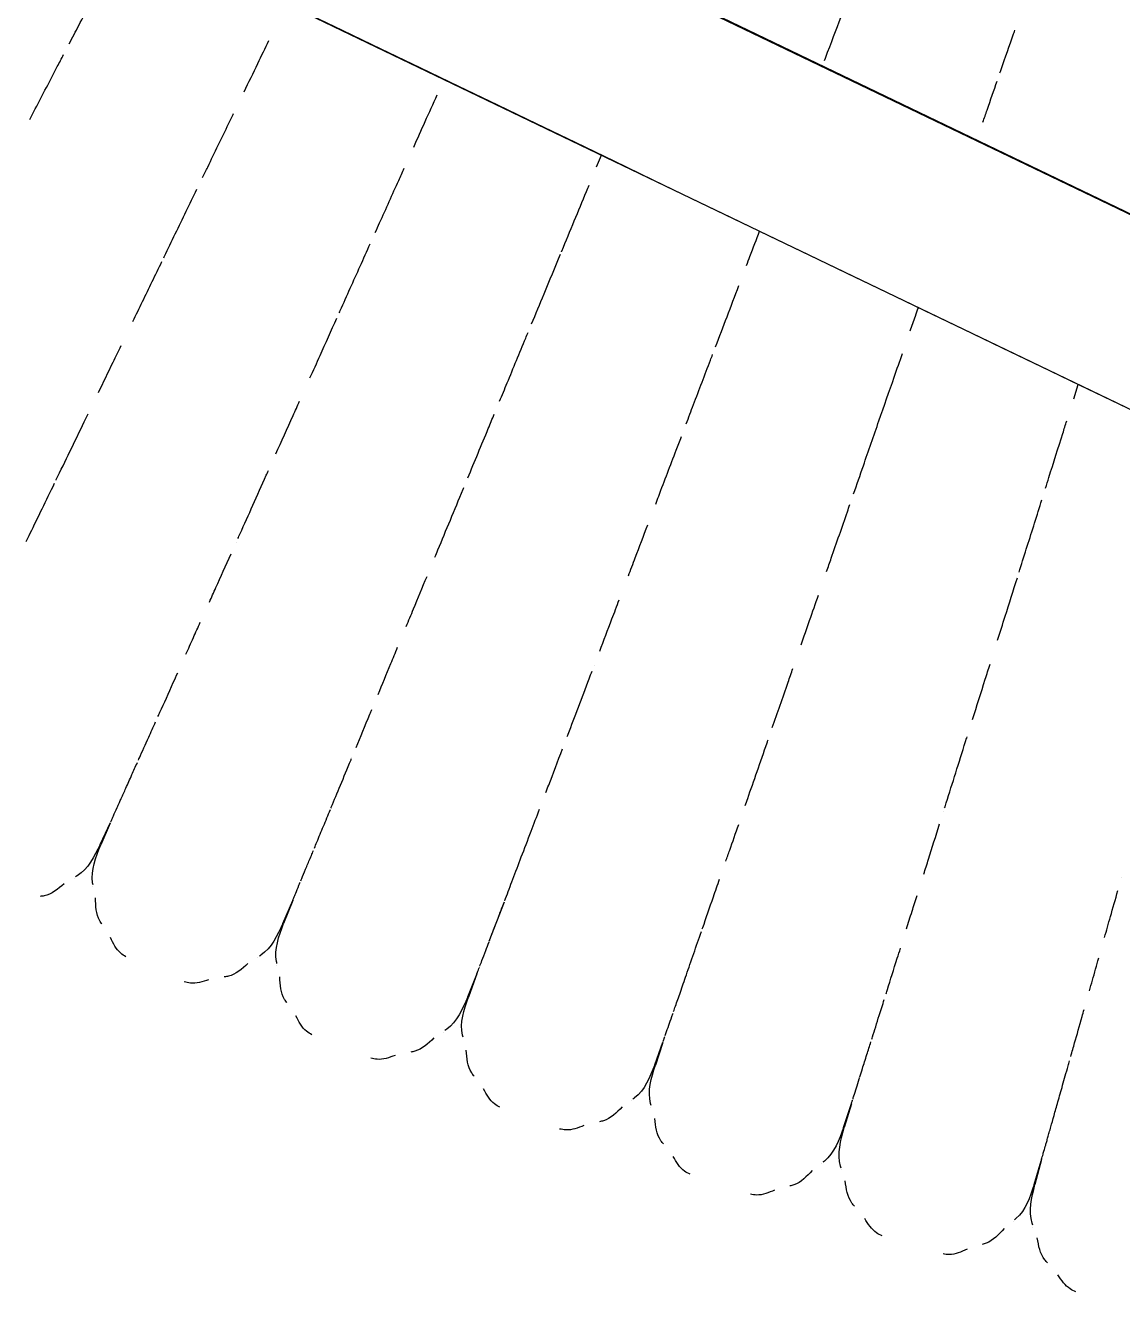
# Model space of a CAD drawing. Extents: x -360 to 379, y -342 to 365.
# Drawn here: x -15.99 to -6.03, y -196.81 to -185.31 of the extents above; entities that cross this region are included whole.
import ezdxf

# ---------------------------------------------------------------- set-up
doc = ezdxf.new("R2010")
doc.units = 0
doc.layers.get('0').update_dxf_attribs({"linetype": 'CONTINUOUS'})

msp = doc.modelspace()

# ---------------------------------------------------------------- linework, layer by layer
at = {"color": 7, "linetype": 'CONTINUOUS'}
for p, q in [((4.517, -192.068), (-23.958, -178.372)), ((4.517, -192.06), (-23.93, -178.378)), ((-24.623, -179.82), (4.517, -193.835)), ((-10.803, -186.595), (-10.759, -186.488)), ((-6.471, -188.7), (-6.43, -188.57)), ((-14.076, -190.006), (-14.076, -190.006)), ((-10.826, -191.125), (-10.826, -191.125)), ((-13.025, -191.959), (-13.025, -191.959)), ((-15.311, -192.75), (-15.218, -192.551)), ((-15.22, -192.556), (-15.305, -192.753)), ((-7.655, -192.454), (-7.655, -192.454)), ((-15.545, -193.057), (-15.545, -193.057)), ((-15.379, -193.132), (-15.379, -193.132)), ((-6.036, -193.049), (-6.036, -193.049)), ((-13.652, -193.466), (-13.562, -193.257)), ((-13.563, -193.259), (-13.646, -193.468)), ((-11.778, -193.628), (-11.641, -193.269)), ((-13.878, -193.779), (-13.878, -193.779)), ((-13.709, -193.849), (-13.709, -193.849)), ((-11.974, -194.133), (-11.889, -193.921)), ((-11.891, -193.924), (-11.967, -194.135)), ((-11.915, -193.986), (-11.915, -193.986)), ((-11.913, -193.987), (-11.913, -193.987)), ((-11.967, -194.135), (-11.967, -194.135)), ((-12.19, -194.453), (-12.19, -194.453)), ((-10.276, -194.751), (-10.201, -194.544)), ((-10.202, -194.549), (-10.27, -194.753)), ((-10.222, -194.603), (-10.222, -194.603)), ((-10.22, -194.603), (-10.22, -194.603)), ((-8.414, -194.865), (-8.414, -194.865)), ((-10.483, -195.077), (-10.483, -195.077)), ((-10.31, -195.137), (-10.31, -195.137)), ((-8.561, -195.319), (-8.49, -195.103)), ((-8.49, -195.106), (-8.555, -195.321)), ((-8.758, -195.651), (-8.758, -195.651)), ((-6.831, -195.838), (-6.767, -195.624)), ((-6.763, -195.61), (-6.824, -195.839)), ((-8.584, -195.706), (-8.584, -195.706)), ((-6.785, -195.686), (-6.785, -195.686)), ((-6.783, -195.687), (-6.783, -195.687)), ((-7.018, -196.175), (-7.018, -196.175)), ((-6.842, -196.225), (-6.842, -196.225))]:
    msp.add_line(p, q, dxfattribs=at)
for points, knots in [([(-24.621, -179.814), (-22.431, -180.869), (-12.72, -185.546), (-3.006, -190.215), (4.517, -193.832)], [0, 0, 0, 0, 0.2255069, 1, 1, 1, 1]), ([(-15.592, -185.476), (-15.563, -185.42), (-15.462, -185.227), (-15.366, -185.041), (-15.297, -184.909)], [0, 0, 0, 0, 0.286743, 1, 1, 1, 1]), ([(-8.733, -185.627), (-8.724, -185.602), (-8.664, -185.444), (-8.608, -185.298), (-8.568, -185.193), (-8.567, -185.191)], [0, 0, 0, 0, 0.153159, 0.983188, 1, 1, 1, 1]), ([(-7.141, -185.741), (-7.138, -185.733), (-7.092, -185.602), (-7.047, -185.471), (-7.011, -185.368), (-7.006, -185.354)], [0, 0, 0, 0, 0.048052, 0.872158, 1, 1, 1, 1]), ([(-14.004, -185.912), (-13.962, -185.826), (-13.885, -185.666), (-13.812, -185.516), (-13.779, -185.447)], [0, 0, 0, 0, 0.540019, 1, 1, 1, 1]), ([(-15.949, -186.163), (-15.933, -186.131), (-15.849, -185.97), (-15.747, -185.773), (-15.662, -185.611), (-15.643, -185.575)], [0, 0, 0, 0, 0.159711, 0.811498, 1, 1, 1, 1]), ([(-7.296, -186.188), (-7.283, -186.151), (-7.236, -186.014), (-7.196, -185.899), (-7.167, -185.815)], [0, 0, 0, 0, 0.272513, 1, 1, 1, 1]), ([(-12.464, -186.414), (-12.429, -186.336), (-12.356, -186.173), (-12.287, -186.019), (-12.251, -185.939)], [0, 0, 0, 0, 0.475911, 1, 1, 1, 1]), ([(-14.381, -186.69), (-14.365, -186.659), (-14.286, -186.495), (-14.191, -186.299), (-14.114, -186.14), (-14.099, -186.108)], [0, 0, 0, 0, 0.160036, 0.832652, 1, 1, 1, 1]), ([(-12.813, -187.191), (-12.8, -187.161), (-12.728, -187.002), (-12.64, -186.805), (-12.567, -186.644), (-12.551, -186.607)], [0, 0, 0, 0, 0.150187, 0.806567, 1, 1, 1, 1]), ([(-14.734, -187.42), (-14.732, -187.415), (-14.664, -187.275), (-14.563, -187.066), (-14.465, -186.865), (-14.433, -186.798)], [0, 0, 0, 0, 0.022122, 0.678205, 1, 1, 1, 1]), ([(-11.123, -187.367), (-11.122, -187.365), (-11.044, -187.177), (-10.959, -186.971), (-10.879, -186.779), (-10.871, -186.76)], [0, 0, 0, 0, 0.012528, 0.899985, 1, 1, 1, 1]), ([(-9.442, -187.49), (-9.432, -187.462), (-9.391, -187.354), (-9.352, -187.254), (-9.324, -187.178)], [0, 0, 0, 0, 0.255559, 1, 1, 1, 1]), ([(-13.141, -187.921), (-13.137, -187.914), (-13.074, -187.772), (-12.979, -187.561), (-12.889, -187.36), (-12.859, -187.292)], [0, 0, 0, 0, 0.034485, 0.673461, 1, 1, 1, 1]), ([(-15.014, -187.998), (-14.985, -187.938), (-14.898, -187.759), (-14.809, -187.576), (-14.75, -187.454)], [0, 0, 0, 0, 0.333631, 1, 1, 1, 1]), ([(-11.394, -188.021), (-11.356, -187.93), (-11.267, -187.716), (-11.18, -187.506), (-11.13, -187.386)], [0, 0, 0, 0, 0.424719, 1, 1, 1, 1]), ([(-9.723, -188.228), (-9.688, -188.136), (-9.616, -187.948), (-9.547, -187.767), (-9.512, -187.673)], [0, 0, 0, 0, 0.484713, 1, 1, 1, 1]), ([(-7.955, -188.083), (-7.939, -188.038), (-7.914, -187.966), (-7.891, -187.898), (-7.882, -187.872)], [0, 0, 0, 0, 0.6209184, 1, 1, 1, 1]), ([(-13.406, -188.512), (-13.375, -188.444), (-13.294, -188.264), (-13.213, -188.081), (-13.162, -187.968)], [0, 0, 0, 0, 0.378871, 1, 1, 1, 1]), ([(-11.684, -188.723), (-11.661, -188.668), (-11.582, -188.477), (-11.496, -188.268), (-11.433, -188.116), (-11.426, -188.1)], [0, 0, 0, 0, 0.266098, 0.920068, 1, 1, 1, 1]), ([(-15.327, -188.645), (-15.283, -188.553), (-15.215, -188.414), (-15.145, -188.268), (-15.12, -188.218)], [0, 0, 0, 0, 0.656657, 1, 1, 1, 1]), ([(-9.99, -188.929), (-9.968, -188.871), (-9.894, -188.676), (-9.814, -188.466), (-9.757, -188.317), (-9.751, -188.3)], [0, 0, 0, 0, 0.276526, 0.920907, 1, 1, 1, 1]), ([(-8.47, -189.565), (-8.44, -189.48), (-8.363, -189.257), (-8.24, -188.902), (-8.121, -188.56), (-8.051, -188.361), (-8.027, -188.29)], [0, 0, 0, 0, 0.196842, 0.51428, 0.827665, 1, 1, 1, 1]), ([(-13.716, -189.202), (-13.664, -189.087), (-13.593, -188.929), (-13.52, -188.766), (-13.5, -188.723)], [0, 0, 0, 0, 0.731516, 1, 1, 1, 1]), ([(-15.711, -189.439), (-15.711, -189.438), (-15.63, -189.272), (-15.532, -189.069), (-15.432, -188.862), (-15.421, -188.838)], [0, 0, 0, 0, 0.007436, 0.886201, 1, 1, 1, 1]), ([(-11.973, -189.42), (-11.911, -189.271), (-11.832, -189.079), (-11.751, -188.885), (-11.734, -188.842)], [0, 0, 0, 0, 0.779403, 1, 1, 1, 1]), ([(-6.727, -189.512), (-6.717, -189.48), (-6.664, -189.312), (-6.599, -189.107), (-6.546, -188.939), (-6.534, -188.901)], [0, 0, 0, 0, 0.152928, 0.809424, 1, 1, 1, 1]), ([(-10.267, -189.658), (-10.258, -189.633), (-10.196, -189.471), (-10.118, -189.265), (-10.049, -189.086), (-10.034, -189.045)], [0, 0, 0, 0, 0.1204446, 0.8015408, 1, 1, 1, 1]), ([(-14.061, -189.971), (-14.054, -189.956), (-13.972, -189.774), (-13.878, -189.565), (-13.79, -189.367), (-13.783, -189.353)], [0, 0, 0, 0, 0.0773135, 0.9336978, 1, 1, 1, 1]), ([(-15.982, -189.998), (-15.97, -189.973), (-15.89, -189.809), (-15.801, -189.624), (-15.725, -189.467)], [0, 0, 0, 0, 0.152618, 1, 1, 1, 1]), ([(-12.271, -190.139), (-12.262, -190.117), (-12.18, -189.919), (-12.091, -189.705), (-12.011, -189.512), (-12.009, -189.507)], [0, 0, 0, 0, 0.107377, 0.973825, 1, 1, 1, 1]), ([(-8.715, -190.269), (-8.701, -190.229), (-8.638, -190.05), (-8.567, -189.845), (-8.511, -189.682), (-8.503, -189.66)], [0, 0, 0, 0, 0.199551, 0.891183, 1, 1, 1, 1]), ([(-6.967, -190.275), (-6.965, -190.267), (-6.918, -190.118), (-6.848, -189.898), (-6.782, -189.689), (-6.76, -189.618)], [0, 0, 0, 0, 0.0365425, 0.6765537, 1, 1, 1, 1]), ([(-10.515, -190.31), (-10.494, -190.255), (-10.437, -190.103), (-10.377, -189.946), (-10.339, -189.846)], [0, 0, 0, 0, 0.361556, 1, 1, 1, 1]), ([(-14.319, -190.547), (-14.3, -190.504), (-14.238, -190.366), (-14.17, -190.214), (-14.123, -190.11)], [0, 0, 0, 0, 0.312607, 1, 1, 1, 1]), ([(-12.532, -190.769), (-12.51, -190.717), (-12.45, -190.572), (-12.385, -190.414), (-12.343, -190.314)], [0, 0, 0, 0, 0.362352, 1, 1, 1, 1]), ([(-7.162, -190.893), (-7.139, -190.821), (-7.08, -190.633), (-7.02, -190.443), (-6.983, -190.326)], [0, 0, 0, 0, 0.3826229, 1, 1, 1, 1]), ([(-8.946, -190.936), (-8.921, -190.862), (-8.869, -190.714), (-8.816, -190.561), (-8.789, -190.484)], [0, 0, 0, 0, 0.495828, 1, 1, 1, 1]), ([(-10.775, -190.993), (-10.739, -190.897), (-10.681, -190.745), (-10.62, -190.585), (-10.598, -190.527)], [0, 0, 0, 0, 0.636931, 1, 1, 1, 1]), ([(-14.532, -191.022), (-14.51, -190.972), (-14.469, -190.882), (-14.423, -190.778), (-14.402, -190.731)], [0, 0, 0, 0, 0.547964, 1, 1, 1, 1]), ([(-12.787, -191.386), (-12.75, -191.295), (-12.693, -191.159), (-12.631, -191.008), (-12.61, -190.958)], [0, 0, 0, 0, 0.6684922, 1, 1, 1, 1]), ([(-11.07, -191.768), (-11.067, -191.761), (-11.005, -191.597), (-10.929, -191.397), (-10.853, -191.197), (-10.844, -191.174)], [0, 0, 0, 0, 0.0403073, 0.8887383, 1, 1, 1, 1]), ([(-9.208, -191.688), (-9.161, -191.553), (-9.1, -191.378), (-9.036, -191.192), (-9.021, -191.151)], [0, 0, 0, 0, 0.773975, 1, 1, 1, 1]), ([(-7.39, -191.615), (-7.352, -191.494), (-7.3, -191.329), (-7.246, -191.158), (-7.231, -191.113)], [0, 0, 0, 0, 0.734272, 1, 1, 1, 1]), ([(-14.786, -191.587), (-14.78, -191.574), (-14.737, -191.48), (-14.679, -191.349), (-14.621, -191.22), (-14.607, -191.19)], [0, 0, 0, 0, 0.107115, 0.793922, 1, 1, 1, 1]), ([(-12.987, -191.868), (-12.947, -191.771), (-12.902, -191.662), (-12.85, -191.536), (-12.844, -191.522)], [0, 0, 0, 0, 0.886043, 1, 1, 1, 1]), ([(-14.963, -191.983), (-14.96, -191.976), (-14.932, -191.913), (-14.881, -191.8), (-14.829, -191.683), (-14.808, -191.636)], [0, 0, 0, 0, 0.068087, 0.626037, 1, 1, 1, 1]), ([(-9.453, -192.394), (-9.446, -192.374), (-9.384, -192.196), (-9.314, -191.994), (-9.249, -191.808), (-9.247, -191.799)], [0, 0, 0, 0, 0.11108, 0.95985, 1, 1, 1, 1]), ([(-7.643, -192.418), (-7.638, -192.402), (-7.578, -192.211), (-7.509, -191.993), (-7.444, -191.786), (-7.439, -191.772)], [0, 0, 0, 0, 0.07823, 0.934927, 1, 1, 1, 1]), ([(-13.216, -192.421), (-13.215, -192.417), (-13.188, -192.353), (-13.127, -192.205), (-13.066, -192.06), (-13.03, -191.971), (-13.028, -191.967)], [0, 0, 0, 0, 0.024562, 0.483779, 0.976231, 1, 1, 1, 1]), ([(-11.264, -192.278), (-11.256, -192.256), (-11.209, -192.133), (-11.156, -191.994), (-11.113, -191.88)], [0, 0, 0, 0, 0.186131, 1, 1, 1, 1]), ([(-15.215, -192.544), (-15.213, -192.54), (-15.21, -192.532), (-15.201, -192.512), (-15.184, -192.476), (-15.163, -192.428), (-15.138, -192.372), (-15.119, -192.33), (-15.099, -192.286), (-15.068, -192.217), (-15.028, -192.126), (-14.99, -192.042), (-14.973, -192.005)], [0, 0, 0, 0, 0.057856, 0.122046, 0.179218, 0.355205, 0.442567, 0.512072, 0.5873, 0.668273, 0.852031, 1, 1, 1, 1]), ([(-13.366, -192.782), (-13.358, -192.764), (-13.333, -192.702), (-13.285, -192.588), (-13.242, -192.484), (-13.221, -192.433)], [0, 0, 0, 0, 0.1751607, 0.5999573, 1, 1, 1, 1]), ([(-11.638, -193.26), (-11.635, -193.253), (-11.612, -193.193), (-11.563, -193.062), (-11.486, -192.86), (-11.406, -192.651), (-11.347, -192.496), (-11.322, -192.429)], [0, 0, 0, 0, 0.031596, 0.265633, 0.517764, 0.788136, 1, 1, 1, 1]), ([(-9.63, -192.901), (-9.618, -192.868), (-9.582, -192.765), (-9.541, -192.647), (-9.513, -192.567)], [0, 0, 0, 0, 0.319282, 1, 1, 1, 1]), ([(-7.833, -193.019), (-7.818, -192.974), (-7.773, -192.831), (-7.723, -192.672), (-7.689, -192.563)], [0, 0, 0, 0, 0.314171, 1, 1, 1, 1]), ([(-15.311, -192.75), (-15.366, -192.861), (-15.423, -192.977), (-15.53, -193.04), (-15.535, -193.043)], [0, 0, 0, 0, 0.94853, 1, 1, 1, 1]), ([(-15.375, -193.115), (-15.377, -193.109), (-15.4, -192.987), (-15.351, -192.867), (-15.305, -192.753)], [0, 0, 0, 0, 0.05147, 1, 1, 1, 1]), ([(-13.489, -193.079), (-13.483, -193.066), (-13.467, -193.028), (-13.436, -192.951), (-13.403, -192.872), (-13.381, -192.82), (-13.375, -192.804)], [0, 0, 0, 0, 0.16353, 0.509596, 0.858154, 1, 1, 1, 1]), ([(-15.639, -193.106), (-15.695, -193.154), (-15.761, -193.21), (-15.844, -193.22), (-15.857, -193.221)], [0, 0, 0, 0, 0.847683, 1, 1, 1, 1]), ([(-13.563, -193.259), (-13.563, -193.258), (-13.562, -193.255), (-13.558, -193.246), (-13.55, -193.227), (-13.533, -193.187), (-13.514, -193.139), (-13.498, -193.101), (-13.494, -193.092)], [0, 0, 0, 0, 0.075768, 0.149837, 0.242639, 0.510337, 0.879349, 1, 1, 1, 1]), ([(-9.844, -193.517), (-9.842, -193.513), (-9.811, -193.423), (-9.76, -193.275), (-9.705, -193.117), (-9.686, -193.063)], [0, 0, 0, 0, 0.031036, 0.664832, 1, 1, 1, 1]), ([(-15.295, -193.474), (-15.302, -193.463), (-15.349, -193.394), (-15.352, -193.308), (-15.353, -193.234)], [0, 0, 0, 0, 0.152317, 1, 1, 1, 1]), ([(-7.989, -193.515), (-7.973, -193.463), (-7.943, -193.369), (-7.909, -193.261), (-7.893, -193.212)], [0, 0, 0, 0, 0.548767, 1, 1, 1, 1]), ([(-6.191, -193.593), (-6.173, -193.531), (-6.135, -193.397), (-6.093, -193.247), (-6.07, -193.166)], [0, 0, 0, 0, 0.459627, 1, 1, 1, 1]), ([(-11.776, -193.624), (-11.775, -193.62), (-11.762, -193.585), (-11.732, -193.506), (-11.69, -193.397), (-11.659, -193.315), (-11.645, -193.279)], [0, 0, 0, 0, 0.043662, 0.365824, 0.719563, 1, 1, 1, 1]), ([(-13.652, -193.466), (-13.704, -193.578), (-13.758, -193.696), (-13.862, -193.762), (-13.868, -193.765)], [0, 0, 0, 0, 0.948884, 1, 1, 1, 1]), ([(-13.706, -193.832), (-13.707, -193.826), (-13.734, -193.706), (-13.689, -193.584), (-13.646, -193.468)], [0, 0, 0, 0, 0.05147, 1, 1, 1, 1]), ([(-10.104, -194.266), (-10.099, -194.251), (-10.08, -194.198), (-10.042, -194.088), (-9.987, -193.93), (-9.924, -193.748), (-9.875, -193.607), (-9.852, -193.54)], [0, 0, 0, 0, 0.0858318, 0.2894927, 0.5165368, 0.7671655, 1, 1, 1, 1]), ([(-15.077, -193.769), (-15.094, -193.759), (-15.159, -193.719), (-15.192, -193.648), (-15.216, -193.595)], [0, 0, 0, 0, 0.252425, 1, 1, 1, 1]), ([(-11.864, -193.855), (-11.858, -193.838), (-11.842, -193.798), (-11.814, -193.723), (-11.79, -193.661), (-11.78, -193.634)], [0, 0, 0, 0, 0.2787623, 0.6911888, 1, 1, 1, 1]), ([(-8.175, -194.106), (-8.171, -194.092), (-8.14, -193.994), (-8.097, -193.857), (-8.054, -193.722), (-8.044, -193.691)], [0, 0, 0, 0, 0.106631, 0.794099, 1, 1, 1, 1]), ([(-6.328, -194.078), (-6.31, -194.014), (-6.284, -193.921), (-6.253, -193.814), (-6.244, -193.78)], [0, 0, 0, 0, 0.681628, 1, 1, 1, 1]), ([(-13.969, -193.831), (-14.024, -193.88), (-14.089, -193.938), (-14.171, -193.951), (-14.184, -193.953)], [0, 0, 0, 0, 0.8476827, 1, 1, 1, 1]), ([(-11.89, -193.923), (-11.89, -193.923), (-11.89, -193.923), (-11.885, -193.909), (-11.878, -193.892), (-11.869, -193.869), (-11.868, -193.866)], [0, 0, 0, 0, 0.059489, 0.164413, 0.893977, 1, 1, 1, 1]), ([(-14.326, -193.979), (-14.381, -193.997), (-14.455, -194.022), (-14.529, -194.002), (-14.548, -193.997)], [0, 0, 0, 0, 0.747575, 1, 1, 1, 1]), ([(-13.615, -194.188), (-13.622, -194.178), (-13.672, -194.111), (-13.677, -194.024), (-13.681, -193.951)], [0, 0, 0, 0, 0.152317, 1, 1, 1, 1]), ([(-11.974, -194.133), (-12.022, -194.246), (-12.072, -194.366), (-12.175, -194.435), (-12.18, -194.439)], [0, 0, 0, 0, 0.94853, 1, 1, 1, 1]), ([(-12.016, -194.501), (-12.018, -194.495), (-12.049, -194.375), (-12.007, -194.252), (-11.967, -194.135)], [0, 0, 0, 0, 0.051116, 1, 1, 1, 1]), ([(-8.305, -194.519), (-8.303, -194.512), (-8.283, -194.447), (-8.245, -194.328), (-8.207, -194.206), (-8.191, -194.157)], [0, 0, 0, 0, 0.067018, 0.625094, 1, 1, 1, 1]), ([(-10.18, -194.486), (-10.178, -194.479), (-10.169, -194.453), (-10.149, -194.395), (-10.127, -194.332), (-10.113, -194.291), (-10.109, -194.281)], [0, 0, 0, 0, 0.126227, 0.515688, 0.878984, 1, 1, 1, 1]), ([(-6.497, -194.674), (-6.486, -194.633), (-6.453, -194.519), (-6.414, -194.379), (-6.383, -194.27), (-6.377, -194.249)], [0, 0, 0, 0, 0.306461, 0.868458, 1, 1, 1, 1]), ([(-13.389, -194.477), (-13.406, -194.468), (-13.472, -194.429), (-13.507, -194.359), (-13.533, -194.307)], [0, 0, 0, 0, 0.252425, 1, 1, 1, 1]), ([(-12.28, -194.507), (-12.333, -194.558), (-12.396, -194.618), (-12.478, -194.633), (-12.491, -194.635)], [0, 0, 0, 0, 0.847683, 1, 1, 1, 1]), ([(-10.199, -194.539), (-10.199, -194.539), (-10.199, -194.539), (-10.198, -194.535), (-10.195, -194.529), (-10.192, -194.52), (-10.189, -194.51), (-10.186, -194.501), (-10.184, -194.495)], [0, 0, 0, 0, 0.099703, 0.216392, 0.400407, 0.564459, 0.75501, 1, 1, 1, 1]), ([(-11.915, -194.854), (-11.923, -194.844), (-11.974, -194.778), (-11.981, -194.692), (-11.988, -194.619)], [0, 0, 0, 0, 0.152317, 1, 1, 1, 1]), ([(-8.413, -194.859), (-8.405, -194.835), (-8.386, -194.773), (-8.353, -194.669), (-8.325, -194.581), (-8.313, -194.542)], [0, 0, 0, 0, 0.2633074, 0.6703927, 1, 1, 1, 1]), ([(-12.632, -194.665), (-12.687, -194.685), (-12.76, -194.712), (-12.834, -194.695), (-12.853, -194.69)], [0, 0, 0, 0, 0.747575, 1, 1, 1, 1]), ([(-6.764, -195.615), (-6.763, -195.61), (-6.76, -195.6), (-6.752, -195.571), (-6.741, -195.532), (-6.728, -195.489), (-6.716, -195.446), (-6.705, -195.408), (-6.693, -195.364), (-6.675, -195.3), (-6.649, -195.21), (-6.614, -195.085), (-6.571, -194.934), (-6.536, -194.809), (-6.513, -194.73), (-6.509, -194.715)], [0, 0, 0, 0, 0.04563, 0.098668, 0.166558, 0.248294, 0.294029, 0.343922, 0.39799, 0.456247, 0.566745, 0.688531, 0.821685, 0.966292, 1, 1, 1, 1]), ([(-10.276, -194.751), (-10.321, -194.866), (-10.368, -194.987), (-10.468, -195.059), (-10.474, -195.062)], [0, 0, 0, 0, 0.9485297, 1, 1, 1, 1]), ([(-10.308, -195.12), (-10.31, -195.114), (-10.344, -194.995), (-10.306, -194.871), (-10.27, -194.753)], [0, 0, 0, 0, 0.0511155, 1, 1, 1, 1]), ([(-11.681, -195.136), (-11.698, -195.127), (-11.765, -195.091), (-11.802, -195.022), (-11.83, -194.97)], [0, 0, 0, 0, 0.252425, 1, 1, 1, 1]), ([(-8.477, -195.064), (-8.474, -195.054), (-8.465, -195.025), (-8.445, -194.962), (-8.427, -194.906), (-8.416, -194.871), (-8.415, -194.867)], [0, 0, 0, 0, 0.191882, 0.586773, 0.954726, 1, 1, 1, 1]), ([(-8.49, -195.103), (-8.489, -195.102), (-8.489, -195.1), (-8.486, -195.09), (-8.483, -195.082), (-8.48, -195.074), (-8.48, -195.071)], [0, 0, 0, 0, 0.191306, 0.474866, 0.82749, 1, 1, 1, 1]), ([(-10.571, -195.134), (-10.623, -195.186), (-10.684, -195.248), (-10.766, -195.265), (-10.778, -195.268)], [0, 0, 0, 0, 0.847683, 1, 1, 1, 1]), ([(-10.918, -195.302), (-10.973, -195.324), (-11.045, -195.353), (-11.12, -195.337), (-11.139, -195.334)], [0, 0, 0, 0, 0.747575, 1, 1, 1, 1]), ([(-10.196, -195.47), (-10.205, -195.46), (-10.258, -195.396), (-10.268, -195.31), (-10.276, -195.237)], [0, 0, 0, 0, 0.152317, 1, 1, 1, 1]), ([(-8.561, -195.319), (-8.603, -195.435), (-8.646, -195.557), (-8.745, -195.633), (-8.75, -195.636)], [0, 0, 0, 0, 0.94853, 1, 1, 1, 1]), ([(-8.583, -195.689), (-8.584, -195.683), (-8.622, -195.565), (-8.588, -195.44), (-8.555, -195.321)], [0, 0, 0, 0, 0.0511155, 1, 1, 1, 1]), ([(-9.954, -195.745), (-9.972, -195.737), (-10.04, -195.702), (-10.079, -195.634), (-10.108, -195.584)], [0, 0, 0, 0, 0.252425, 1, 1, 1, 1]), ([(-8.845, -195.711), (-8.895, -195.764), (-8.955, -195.828), (-9.036, -195.848), (-9.048, -195.851)], [0, 0, 0, 0, 0.847683, 1, 1, 1, 1]), ([(-9.187, -195.889), (-9.241, -195.912), (-9.313, -195.943), (-9.388, -195.93), (-9.407, -195.927)], [0, 0, 0, 0, 0.747575, 1, 1, 1, 1]), ([(-8.461, -196.036), (-8.469, -196.026), (-8.524, -195.963), (-8.537, -195.878), (-8.547, -195.805)], [0, 0, 0, 0, 0.152317, 1, 1, 1, 1]), ([(-6.831, -195.838), (-6.869, -195.955), (-6.909, -196.078), (-7.005, -196.156), (-7.01, -196.16)], [0, 0, 0, 0, 0.94853, 1, 1, 1, 1]), ([(-6.841, -196.208), (-6.843, -196.202), (-6.884, -196.085), (-6.853, -195.959), (-6.824, -195.839)], [0, 0, 0, 0, 0.05147, 1, 1, 1, 1]), ([(-8.211, -196.304), (-8.228, -196.296), (-8.297, -196.263), (-8.338, -196.197), (-8.369, -196.147)], [0, 0, 0, 0, 0.252425, 1, 1, 1, 1]), ([(-7.103, -196.237), (-7.152, -196.292), (-7.209, -196.357), (-7.29, -196.379), (-7.302, -196.383)], [0, 0, 0, 0, 0.847683, 1, 1, 1, 1]), ([(-6.709, -196.551), (-6.718, -196.541), (-6.775, -196.48), (-6.79, -196.395), (-6.802, -196.322)], [0, 0, 0, 0, 0.152317, 1, 1, 1, 1]), ([(-7.44, -196.425), (-7.493, -196.45), (-7.564, -196.483), (-7.639, -196.472), (-7.658, -196.469)], [0, 0, 0, 0, 0.747575, 1, 1, 1, 1]), ([(-6.452, -196.812), (-6.469, -196.804), (-6.539, -196.773), (-6.582, -196.708), (-6.614, -196.659)], [0, 0, 0, 0, 0.252425, 1, 1, 1, 1])]:
    msp.add_open_spline(points, degree=3, knots=knots, dxfattribs=at)

doc.saveas('drawing.dxf')
